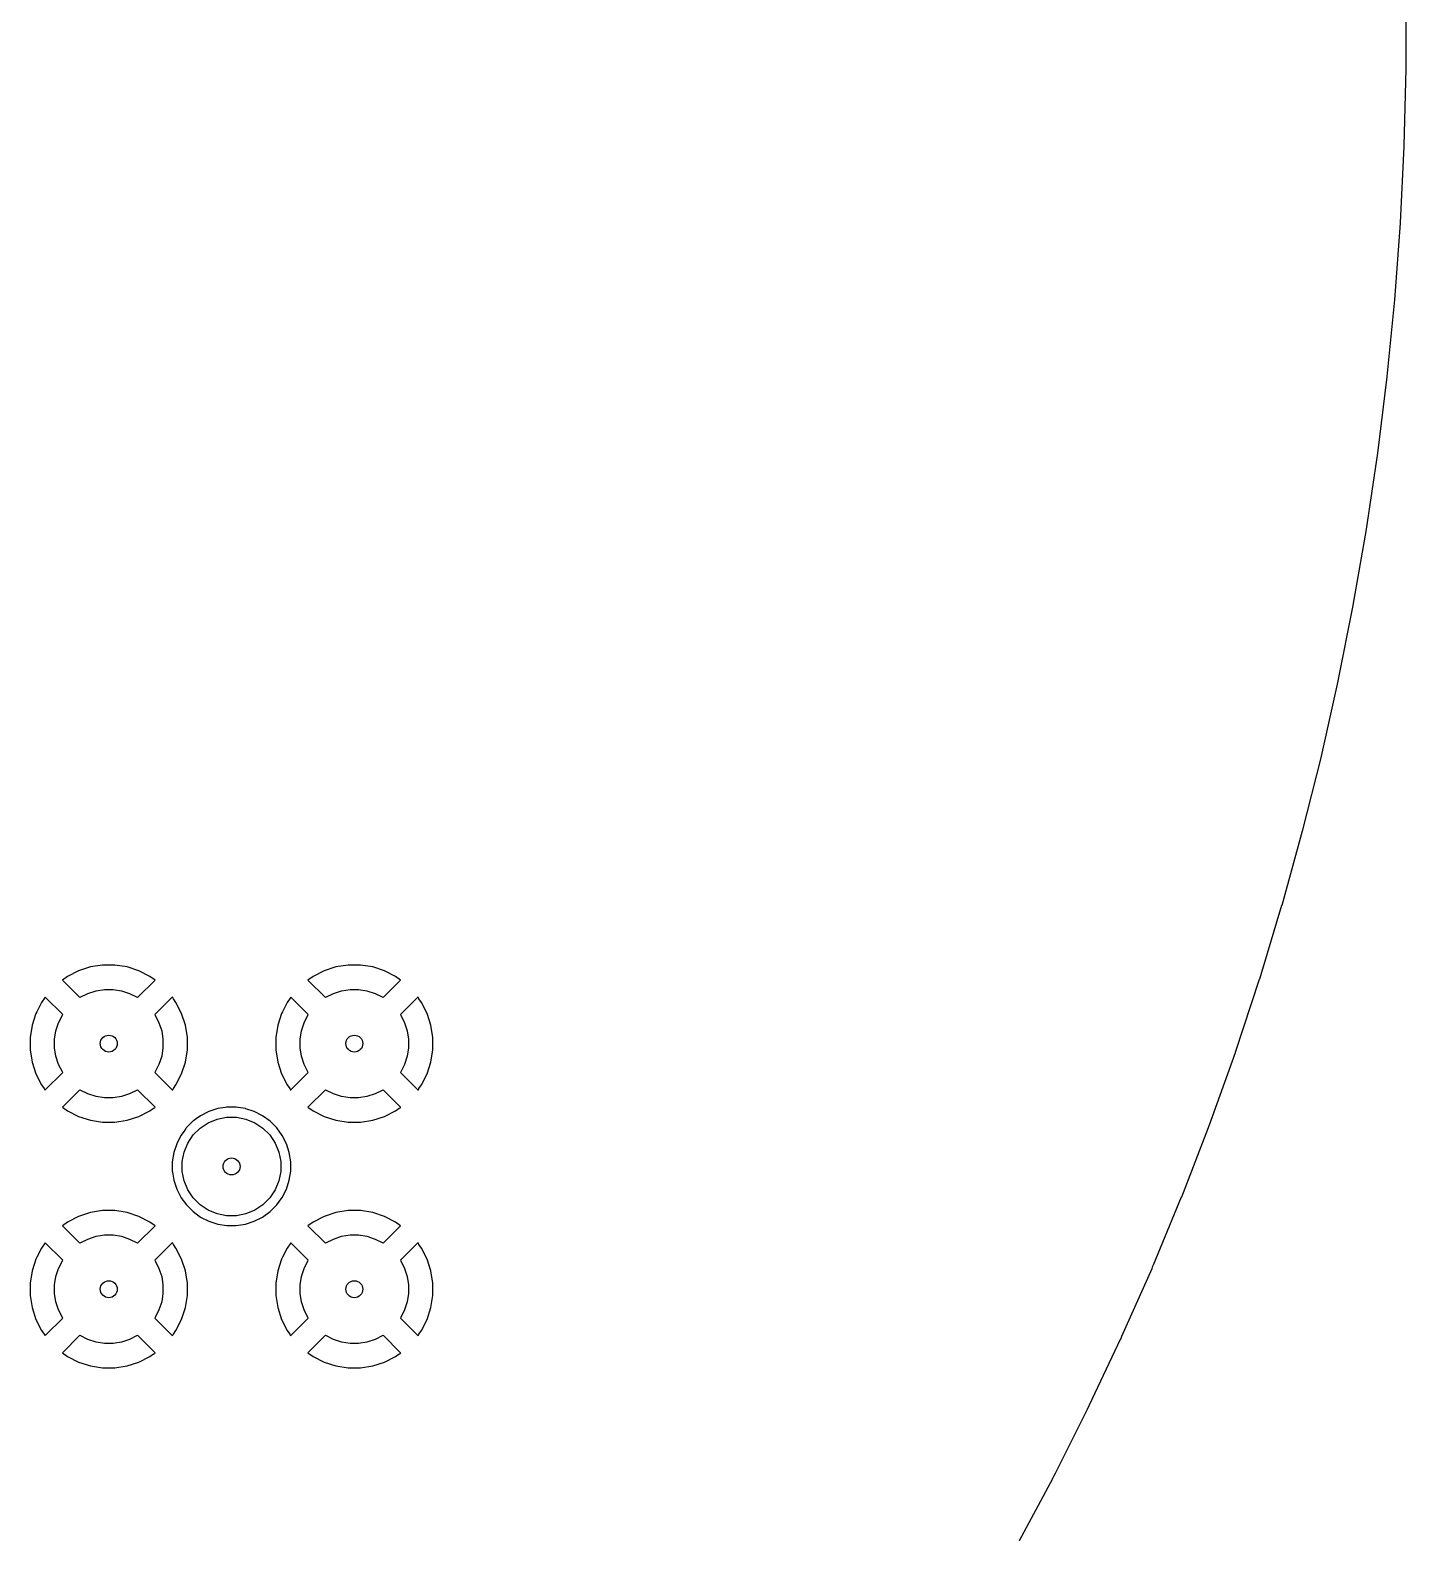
# Model space of a CAD drawing. Header units: inches. Extents: x -2.56 to 2.56, y -2.56 to 2.56.
# Drawn here: x 1.439 to 2.559, y -1.23 to 0 of the extents above; entities that cross this region are included whole.
import ezdxf

# ---------------------------------------------------------------- set-up
doc = ezdxf.new("R2010")
doc.units = ezdxf.units.IN
doc.header["$MEASUREMENT"] = 0
doc.layers.add('BLACK', color=250, linetype='CONTINUOUS')

msp = doc.modelspace()

# ---------------------------------------------------------------- linework, layer by layer
at = {"layer": 'BLACK', "linetype": 'CONTINUOUS'}
for p, q in [((2.5588, 0.0313), (2.5588, -0.0313)), ((2.5588, -0.0315), (2.5573, -0.0941)), ((2.5588, -0.0313), (2.5588, -0.0314)), ((2.5588, -0.0314), (2.5588, -0.0314)), ((2.5588, -0.0314), (2.5588, -0.0315)), ((2.5573, -0.0943), (2.5542, -0.1568)), ((2.5573, -0.0941), (2.5573, -0.0942)), ((2.5573, -0.0942), (2.5573, -0.0942)), ((2.5573, -0.0942), (2.5573, -0.0943)), ((2.5542, -0.157), (2.5496, -0.2195)), ((2.5542, -0.1568), (2.5542, -0.1569)), ((2.5542, -0.1569), (2.5542, -0.157)), ((2.5542, -0.157), (2.5542, -0.157)), ((2.5496, -0.2196), (2.5435, -0.282)), ((2.5496, -0.2195), (2.5496, -0.2195)), ((2.5496, -0.2195), (2.5496, -0.2196)), ((2.5496, -0.2196), (2.5496, -0.2196)), ((2.5434, -0.2822), (2.5358, -0.3443)), ((2.5435, -0.282), (2.5434, -0.282)), ((2.5434, -0.282), (2.5434, -0.2821)), ((2.5434, -0.2821), (2.5434, -0.2822)), ((2.5358, -0.3443), (2.5358, -0.3444)), ((2.5358, -0.3444), (2.5358, -0.3444)), ((2.5357, -0.3445), (2.5266, -0.4064)), ((2.5358, -0.3444), (2.5357, -0.3445)), ((2.5265, -0.4066), (2.5158, -0.4683)), ((2.5266, -0.4064), (2.5265, -0.4065)), ((2.5265, -0.4065), (2.5265, -0.4066)), ((2.5265, -0.4066), (2.5265, -0.4066)), ((2.5158, -0.4685), (2.5036, -0.5299)), ((2.5158, -0.4683), (2.5158, -0.4684)), ((2.5158, -0.4684), (2.5158, -0.4684)), ((2.5158, -0.4684), (2.5158, -0.4685)), ((2.5035, -0.5301), (2.4898, -0.5912)), ((2.5036, -0.53), (2.5035, -0.53)), ((2.5035, -0.53), (2.5035, -0.5301)), ((2.5036, -0.5299), (2.5036, -0.53)), ((2.4898, -0.5914), (2.4745, -0.6521)), ((2.4898, -0.5912), (2.4898, -0.5913)), ((2.4898, -0.5913), (2.4898, -0.5913)), ((2.4898, -0.5913), (2.4898, -0.5914)), ((2.4745, -0.6523), (2.4578, -0.7127)), ((2.4745, -0.6521), (2.4745, -0.6522)), ((2.4745, -0.6522), (2.4745, -0.6522)), ((2.4745, -0.6522), (2.4745, -0.6523)), ((2.4577, -0.7128), (2.4396, -0.7728)), ((2.4578, -0.7128), (2.4577, -0.7128)), ((2.4578, -0.7127), (2.4578, -0.7127)), ((2.4578, -0.7127), (2.4578, -0.7128)), ((1.4975, -0.7612), (1.4875, -0.7628)), ((1.5075, -0.7612), (1.4975, -0.7612)), ((1.4975, -0.7612), (1.4975, -0.7612)), ((1.5175, -0.7628), (1.5075, -0.7612)), ((1.5075, -0.7612), (1.5075, -0.7612)), ((1.6975, -0.7612), (1.6875, -0.7628)), ((1.7075, -0.7612), (1.6975, -0.7612)), ((1.6975, -0.7612), (1.6975, -0.7612)), ((1.7175, -0.7628), (1.7075, -0.7612)), ((1.7075, -0.7612), (1.7075, -0.7612)), ((1.469, -0.7705), (1.4647, -0.7735)), ((1.4647, -0.7735), (1.4647, -0.7735)), ((1.4647, -0.7735), (1.4647, -0.7735)), ((1.4647, -0.7735), (1.4789, -0.7877)), ((1.4779, -0.7659), (1.469, -0.7705)), ((1.4875, -0.7628), (1.4779, -0.7659)), ((1.527, -0.7659), (1.5175, -0.7628)), ((1.526, -0.7877), (1.5402, -0.7735)), ((1.536, -0.7705), (1.527, -0.7659)), ((1.527, -0.7659), (1.527, -0.7659)), ((1.527, -0.7659), (1.527, -0.7659)), ((1.527, -0.7659), (1.527, -0.7659)), ((1.5402, -0.7735), (1.536, -0.7705)), ((1.669, -0.7705), (1.6647, -0.7735)), ((1.6647, -0.7735), (1.6647, -0.7735)), ((1.6647, -0.7735), (1.6647, -0.7735)), ((1.6647, -0.7735), (1.6789, -0.7877)), ((1.6779, -0.7659), (1.669, -0.7705)), ((1.6875, -0.7628), (1.6779, -0.7659)), ((1.727, -0.7659), (1.7175, -0.7628)), ((1.726, -0.7877), (1.7402, -0.7735)), ((1.736, -0.7705), (1.727, -0.7659)), ((1.727, -0.7659), (1.727, -0.7659)), ((1.727, -0.7659), (1.727, -0.7659)), ((1.727, -0.7659), (1.727, -0.7659)), ((1.7402, -0.7735), (1.736, -0.7705)), ((2.4395, -0.7729), (2.4199, -0.8324)), ((2.4396, -0.7728), (2.4395, -0.7729)), ((2.4395, -0.7729), (2.4395, -0.7729)), ((2.4396, -0.7728), (2.4396, -0.7728)), ((1.4793, -0.7874), (1.4855, -0.7843)), ((1.4855, -0.7843), (1.4921, -0.7821)), ((1.4921, -0.7821), (1.499, -0.781)), ((1.499, -0.781), (1.506, -0.781)), ((1.506, -0.781), (1.5128, -0.7821)), ((1.5128, -0.7821), (1.5194, -0.7843)), ((1.5194, -0.7843), (1.5256, -0.7874)), ((1.6793, -0.7874), (1.6855, -0.7843)), ((1.6855, -0.7843), (1.6921, -0.7821)), ((1.6921, -0.7821), (1.699, -0.781)), ((1.699, -0.781), (1.706, -0.781)), ((1.706, -0.781), (1.7128, -0.7821)), ((1.7128, -0.7821), (1.7194, -0.7843)), ((1.7194, -0.7843), (1.7256, -0.7874)), ((1.4439, -0.7992), (1.4432, -0.8006)), ((1.4478, -0.7917), (1.4439, -0.7992)), ((1.4508, -0.7875), (1.4478, -0.7917)), ((1.4478, -0.7917), (1.4478, -0.7917)), ((1.465, -0.8016), (1.4508, -0.7875)), ((1.4508, -0.7875), (1.4508, -0.7875)), ((1.4789, -0.7877), (1.4793, -0.7874)), ((1.5256, -0.7874), (1.526, -0.7877)), ((1.5541, -0.7875), (1.54, -0.8016)), ((1.5547, -0.7877), (1.5541, -0.7875)), ((1.5551, -0.7887), (1.5547, -0.7877)), ((1.5572, -0.7917), (1.5551, -0.7887)), ((1.5618, -0.8006), (1.5572, -0.7917)), ((1.6439, -0.7992), (1.6432, -0.8006)), ((1.6478, -0.7917), (1.6439, -0.7992)), ((1.6508, -0.7875), (1.6478, -0.7917)), ((1.6478, -0.7917), (1.6478, -0.7917)), ((1.665, -0.8016), (1.6508, -0.7875)), ((1.6508, -0.7875), (1.6508, -0.7875)), ((1.6789, -0.7877), (1.6793, -0.7874)), ((1.7256, -0.7874), (1.726, -0.7877)), ((1.7541, -0.7875), (1.74, -0.8016)), ((1.7547, -0.7877), (1.7541, -0.7875)), ((1.7551, -0.7887), (1.7547, -0.7877)), ((1.7572, -0.7917), (1.7551, -0.7887)), ((1.7618, -0.8006), (1.7572, -0.7917)), ((1.4401, -0.8102), (1.4385, -0.8202)), ((1.4432, -0.8006), (1.4401, -0.8102)), ((1.4594, -0.8149), (1.4616, -0.8082)), ((1.4616, -0.8082), (1.4647, -0.8021)), ((1.4647, -0.8021), (1.465, -0.8016)), ((1.54, -0.8016), (1.5403, -0.8021)), ((1.5403, -0.8021), (1.5434, -0.8082)), ((1.5434, -0.8082), (1.5456, -0.8149)), ((1.5649, -0.8102), (1.5618, -0.8006)), ((1.5618, -0.8006), (1.5618, -0.8006)), ((1.5665, -0.8202), (1.5649, -0.8102)), ((1.6401, -0.8102), (1.6385, -0.8202)), ((1.6432, -0.8006), (1.6401, -0.8102)), ((1.6594, -0.8149), (1.6616, -0.8082)), ((1.6616, -0.8082), (1.6647, -0.8021)), ((1.6647, -0.8021), (1.665, -0.8016)), ((1.74, -0.8016), (1.7403, -0.8021)), ((1.7403, -0.8021), (1.7434, -0.8082)), ((1.7434, -0.8082), (1.7456, -0.8149)), ((1.7649, -0.8102), (1.7618, -0.8006)), ((1.7618, -0.8006), (1.7618, -0.8006)), ((1.7665, -0.8202), (1.7649, -0.8102)), ((1.4385, -0.8202), (1.4385, -0.8302)), ((1.4583, -0.8217), (1.4594, -0.8149)), ((1.4583, -0.8287), (1.4583, -0.8217)), ((1.5456, -0.8149), (1.5466, -0.8217)), ((1.5466, -0.8217), (1.5466, -0.8287)), ((1.5665, -0.8302), (1.5665, -0.8202)), ((1.5665, -0.8202), (1.5665, -0.8202)), ((1.6385, -0.8202), (1.6385, -0.8302)), ((1.6583, -0.8217), (1.6594, -0.8149)), ((1.6583, -0.8287), (1.6583, -0.8217)), ((1.7456, -0.8149), (1.7466, -0.8217)), ((1.7466, -0.8217), (1.7466, -0.8287)), ((1.7665, -0.8302), (1.7665, -0.8202)), ((1.4385, -0.8302), (1.4401, -0.8402)), ((1.4594, -0.8355), (1.4583, -0.8287)), ((1.4616, -0.8421), (1.4594, -0.8355)), ((1.5456, -0.8355), (1.5434, -0.8421)), ((1.5466, -0.8287), (1.5456, -0.8355)), ((1.5649, -0.8402), (1.5665, -0.8302)), ((1.6385, -0.8302), (1.6401, -0.8402)), ((1.6594, -0.8355), (1.6583, -0.8287)), ((1.6616, -0.8421), (1.6594, -0.8355)), ((1.7456, -0.8355), (1.7434, -0.8421)), ((1.7466, -0.8287), (1.7456, -0.8355)), ((1.7649, -0.8402), (1.7665, -0.8302)), ((2.4198, -0.8326), (2.3987, -0.8915)), ((2.4199, -0.8325), (2.4198, -0.8325)), ((2.4198, -0.8325), (2.4198, -0.8326)), ((2.4199, -0.8324), (2.4199, -0.8325)), ((1.4401, -0.8402), (1.4432, -0.8498)), ((1.4647, -0.8483), (1.4616, -0.8421)), ((1.465, -0.8487), (1.4647, -0.8483)), ((1.5403, -0.8483), (1.54, -0.8487)), ((1.5434, -0.8421), (1.5403, -0.8483)), ((1.5618, -0.8498), (1.5649, -0.8402)), ((1.6401, -0.8402), (1.6432, -0.8498)), ((1.6647, -0.8483), (1.6616, -0.8421)), ((1.665, -0.8487), (1.6647, -0.8483)), ((1.7403, -0.8483), (1.74, -0.8487)), ((1.7434, -0.8421), (1.7403, -0.8483)), ((1.7618, -0.8498), (1.7649, -0.8402)), ((1.4432, -0.8498), (1.4432, -0.8498)), ((1.4432, -0.8498), (1.4432, -0.8498)), ((1.4432, -0.8498), (1.4432, -0.8498)), ((1.4432, -0.8498), (1.4478, -0.8587)), ((1.4478, -0.8587), (1.4499, -0.8617)), ((1.4508, -0.8629), (1.465, -0.8487)), ((1.54, -0.8487), (1.5541, -0.8629)), ((1.5551, -0.8617), (1.5572, -0.8587)), ((1.5572, -0.8587), (1.5618, -0.8498)), ((1.5618, -0.8498), (1.5618, -0.8498)), ((1.6432, -0.8498), (1.6432, -0.8498)), ((1.6432, -0.8498), (1.6432, -0.8498)), ((1.6432, -0.8498), (1.6432, -0.8498)), ((1.6432, -0.8498), (1.6478, -0.8587)), ((1.6478, -0.8587), (1.6499, -0.8617)), ((1.6508, -0.8629), (1.665, -0.8487)), ((1.74, -0.8487), (1.7541, -0.8629)), ((1.7551, -0.8617), (1.7572, -0.8587)), ((1.7572, -0.8587), (1.7618, -0.8498)), ((1.7618, -0.8498), (1.7618, -0.8498)), ((1.4499, -0.8617), (1.4503, -0.8627)), ((1.4503, -0.8627), (1.4508, -0.8629)), ((1.4789, -0.8627), (1.4647, -0.8769)), ((1.4793, -0.863), (1.4789, -0.8627)), ((1.4855, -0.8661), (1.4793, -0.863)), ((1.4921, -0.8683), (1.4855, -0.8661)), ((1.499, -0.8694), (1.4921, -0.8683)), ((1.506, -0.8694), (1.499, -0.8694)), ((1.5128, -0.8683), (1.506, -0.8694)), ((1.5194, -0.8661), (1.5128, -0.8683)), ((1.5256, -0.863), (1.5194, -0.8661)), ((1.526, -0.8627), (1.5256, -0.863)), ((1.5402, -0.8769), (1.526, -0.8627)), ((1.5541, -0.8629), (1.5547, -0.8627)), ((1.5541, -0.8629), (1.5541, -0.8629)), ((1.5541, -0.8629), (1.5541, -0.8629)), ((1.5541, -0.8629), (1.5541, -0.8629)), ((1.5547, -0.8627), (1.5549, -0.8619)), ((1.5549, -0.8619), (1.5551, -0.8617)), ((1.6499, -0.8617), (1.6503, -0.8627)), ((1.6503, -0.8627), (1.6508, -0.8629)), ((1.6789, -0.8627), (1.6647, -0.8769)), ((1.6793, -0.863), (1.6789, -0.8627)), ((1.6855, -0.8661), (1.6793, -0.863)), ((1.6921, -0.8683), (1.6855, -0.8661)), ((1.699, -0.8694), (1.6921, -0.8683)), ((1.706, -0.8694), (1.699, -0.8694)), ((1.7128, -0.8683), (1.706, -0.8694)), ((1.7194, -0.8661), (1.7128, -0.8683)), ((1.7256, -0.863), (1.7194, -0.8661)), ((1.726, -0.8627), (1.7256, -0.863)), ((1.7402, -0.8769), (1.726, -0.8627)), ((1.7541, -0.8629), (1.7547, -0.8627)), ((1.7541, -0.8629), (1.7541, -0.8629)), ((1.7541, -0.8629), (1.7541, -0.8629)), ((1.7541, -0.8629), (1.7541, -0.8629)), ((1.7547, -0.8627), (1.7549, -0.8619)), ((1.7549, -0.8619), (1.7551, -0.8617)), ((1.4647, -0.8769), (1.4647, -0.8769)), ((1.4647, -0.8769), (1.4647, -0.8769)), ((1.4647, -0.8769), (1.469, -0.8799)), ((1.469, -0.8799), (1.4779, -0.8845)), ((1.4779, -0.8845), (1.4779, -0.8845)), ((1.4779, -0.8845), (1.4875, -0.8876)), ((1.5175, -0.8876), (1.527, -0.8845)), ((1.527, -0.8845), (1.536, -0.8799)), ((1.527, -0.8845), (1.527, -0.8845)), ((1.536, -0.8799), (1.5389, -0.8778)), ((1.5389, -0.8778), (1.54, -0.8774)), ((1.54, -0.8774), (1.5402, -0.8769)), ((1.5772, -0.8839), (1.5737, -0.8865)), ((1.584, -0.8805), (1.5772, -0.8839)), ((1.5912, -0.8781), (1.584, -0.8805)), ((1.5908, -0.8866), (1.5985, -0.885)), ((1.5973, -0.8772), (1.5912, -0.8781)), ((1.5987, -0.8769), (1.5973, -0.8772)), ((1.5973, -0.8772), (1.5973, -0.8772)), ((1.5985, -0.885), (1.6064, -0.885)), ((1.6063, -0.8769), (1.5987, -0.8769)), ((1.5987, -0.8769), (1.5987, -0.8769)), ((1.6076, -0.8772), (1.6063, -0.8769)), ((1.6063, -0.8769), (1.6063, -0.8769)), ((1.6064, -0.885), (1.6142, -0.8866)), ((1.608, -0.8772), (1.6076, -0.8772)), ((1.6138, -0.8781), (1.608, -0.8772)), ((1.6141, -0.8783), (1.6138, -0.8781)), ((1.6138, -0.8781), (1.6138, -0.8781)), ((1.621, -0.8805), (1.6141, -0.8783)), ((1.6141, -0.8783), (1.6141, -0.8783)), ((1.6278, -0.8839), (1.621, -0.8805)), ((1.6339, -0.8884), (1.6278, -0.8839)), ((1.6647, -0.8769), (1.6647, -0.8769)), ((1.6647, -0.8769), (1.6647, -0.8769)), ((1.6647, -0.8769), (1.669, -0.8799)), ((1.669, -0.8799), (1.6779, -0.8845)), ((1.6779, -0.8845), (1.6779, -0.8845)), ((1.6779, -0.8845), (1.6875, -0.8876)), ((1.7175, -0.8876), (1.727, -0.8845)), ((1.727, -0.8845), (1.736, -0.8799)), ((1.727, -0.8845), (1.727, -0.8845)), ((1.736, -0.8799), (1.7389, -0.8778)), ((1.7389, -0.8778), (1.74, -0.8774)), ((1.74, -0.8774), (1.7402, -0.8769)), ((1.4875, -0.8876), (1.4975, -0.8892)), ((1.4975, -0.8892), (1.5075, -0.8892)), ((1.5075, -0.8892), (1.5175, -0.8876)), ((1.5075, -0.8892), (1.5075, -0.8892)), ((1.5638, -0.8964), (1.5612, -0.8999)), ((1.5653, -0.8942), (1.5638, -0.8964)), ((1.5655, -0.8939), (1.5653, -0.8942)), ((1.5712, -0.8882), (1.5655, -0.8939)), ((1.5715, -0.8881), (1.5712, -0.8882)), ((1.5713, -0.8996), (1.5769, -0.894)), ((1.5737, -0.8865), (1.5715, -0.8881)), ((1.5769, -0.894), (1.5835, -0.8896)), ((1.5835, -0.8896), (1.5908, -0.8866)), ((1.6142, -0.8866), (1.6215, -0.8896)), ((1.6215, -0.8896), (1.6281, -0.894)), ((1.6281, -0.894), (1.6337, -0.8996)), ((1.6393, -0.8938), (1.6339, -0.8884)), ((1.6438, -0.8999), (1.6393, -0.8938)), ((1.6875, -0.8876), (1.6975, -0.8892)), ((1.6975, -0.8892), (1.7075, -0.8892)), ((1.7075, -0.8892), (1.7175, -0.8876)), ((1.7075, -0.8892), (1.7075, -0.8892)), ((2.3987, -0.8917), (2.3761, -0.9501)), ((2.3987, -0.8915), (2.3987, -0.8916)), ((2.3987, -0.8916), (2.3987, -0.8916)), ((2.3987, -0.8916), (2.3987, -0.8917)), ((1.5578, -0.9067), (1.5554, -0.9139)), ((1.5612, -0.8999), (1.5578, -0.9067)), ((1.5639, -0.9135), (1.5669, -0.9062)), ((1.5669, -0.9062), (1.5713, -0.8996)), ((1.6337, -0.8996), (1.6381, -0.9062)), ((1.6381, -0.9062), (1.6411, -0.9135)), ((1.6472, -0.9067), (1.6438, -0.8999)), ((1.6495, -0.9139), (1.6472, -0.9067)), ((1.5554, -0.9139), (1.5542, -0.9214)), ((1.5542, -0.9214), (1.5542, -0.9214)), ((1.5542, -0.9214), (1.5542, -0.9214)), ((1.5542, -0.9214), (1.5542, -0.929)), ((1.5623, -0.9212), (1.5639, -0.9135)), ((1.5623, -0.9292), (1.5623, -0.9212)), ((1.6411, -0.9135), (1.6426, -0.9212)), ((1.6426, -0.9212), (1.6426, -0.9292)), ((1.6507, -0.9214), (1.6495, -0.9139)), ((1.6507, -0.929), (1.6507, -0.9214)), ((1.5542, -0.929), (1.5543, -0.9295)), ((1.5543, -0.9295), (1.5544, -0.9298)), ((1.5544, -0.9298), (1.5544, -0.9298)), ((1.5544, -0.9298), (1.5554, -0.9365)), ((1.5639, -0.9369), (1.5623, -0.9292)), ((1.6426, -0.9292), (1.6411, -0.9369)), ((1.6495, -0.9365), (1.6507, -0.929)), ((1.5554, -0.9365), (1.5554, -0.9365)), ((1.5554, -0.9365), (1.5554, -0.9365)), ((1.5554, -0.9365), (1.5578, -0.9437)), ((1.5578, -0.9437), (1.5611, -0.9502)), ((1.5669, -0.9442), (1.5639, -0.9369)), ((1.5713, -0.9508), (1.5669, -0.9442)), ((1.6381, -0.9442), (1.6337, -0.9508)), ((1.6411, -0.9369), (1.6381, -0.9442)), ((1.6438, -0.9505), (1.6472, -0.9437)), ((1.6472, -0.9437), (1.6495, -0.9365)), ((1.5611, -0.9502), (1.5612, -0.9505)), ((1.5612, -0.9505), (1.5657, -0.9566)), ((1.5657, -0.9566), (1.5711, -0.962)), ((1.5769, -0.9564), (1.5713, -0.9508)), ((1.5835, -0.9608), (1.5769, -0.9564)), ((1.6281, -0.9564), (1.6215, -0.9608)), ((1.6337, -0.9508), (1.6281, -0.9564)), ((1.6339, -0.962), (1.6393, -0.9566)), ((1.6393, -0.9566), (1.6438, -0.9505)), ((2.376, -0.9503), (2.3589, -0.9917)), ((2.3761, -0.9502), (2.376, -0.9503)), ((2.3761, -0.9501), (2.3761, -0.9502)), ((2.3761, -0.9502), (2.3761, -0.9502)), ((1.469, -0.9705), (1.4647, -0.9735)), ((1.4779, -0.9659), (1.469, -0.9705)), ((1.4875, -0.9628), (1.4779, -0.9659)), ((1.4975, -0.9612), (1.4875, -0.9628)), ((1.5075, -0.9612), (1.4975, -0.9612)), ((1.4975, -0.9612), (1.4975, -0.9612)), ((1.5175, -0.9628), (1.5075, -0.9612)), ((1.5075, -0.9612), (1.5075, -0.9612)), ((1.527, -0.9659), (1.5175, -0.9628)), ((1.536, -0.9705), (1.527, -0.9659)), ((1.527, -0.9659), (1.527, -0.9659)), ((1.527, -0.9659), (1.527, -0.9659)), ((1.527, -0.9659), (1.527, -0.9659)), ((1.5402, -0.9735), (1.536, -0.9705)), ((1.5711, -0.962), (1.5772, -0.9665)), ((1.5772, -0.9665), (1.584, -0.9699)), ((1.5908, -0.9638), (1.5835, -0.9608)), ((1.584, -0.9699), (1.5912, -0.9723)), ((1.5985, -0.9654), (1.5908, -0.9638)), ((1.6064, -0.9654), (1.5985, -0.9654)), ((1.6142, -0.9638), (1.6064, -0.9654)), ((1.6138, -0.9723), (1.621, -0.9699)), ((1.6215, -0.9608), (1.6142, -0.9638)), ((1.621, -0.9699), (1.6278, -0.9665)), ((1.6278, -0.9665), (1.6339, -0.962)), ((1.669, -0.9705), (1.6647, -0.9735)), ((1.6779, -0.9659), (1.669, -0.9705)), ((1.6875, -0.9628), (1.6779, -0.9659)), ((1.6975, -0.9612), (1.6875, -0.9628)), ((1.7075, -0.9612), (1.6975, -0.9612)), ((1.6975, -0.9612), (1.6975, -0.9612)), ((1.7175, -0.9628), (1.7075, -0.9612)), ((1.7075, -0.9612), (1.7075, -0.9612)), ((1.727, -0.9659), (1.7175, -0.9628)), ((1.736, -0.9705), (1.727, -0.9659)), ((1.727, -0.9659), (1.727, -0.9659)), ((1.727, -0.9659), (1.727, -0.9659)), ((1.727, -0.9659), (1.727, -0.9659)), ((1.7402, -0.9735), (1.736, -0.9705)), ((1.4647, -0.9735), (1.4647, -0.9735)), ((1.4647, -0.9735), (1.4647, -0.9735)), ((1.4647, -0.9735), (1.4789, -0.9877)), ((1.4855, -0.9843), (1.4921, -0.9821)), ((1.4921, -0.9821), (1.499, -0.981)), ((1.499, -0.981), (1.506, -0.981)), ((1.506, -0.981), (1.5128, -0.9821)), ((1.5128, -0.9821), (1.5194, -0.9843)), ((1.526, -0.9877), (1.5402, -0.9735)), ((1.5912, -0.9723), (1.5987, -0.9734)), ((1.5987, -0.9734), (1.5987, -0.9734)), ((1.5987, -0.9734), (1.6063, -0.9734)), ((1.6063, -0.9734), (1.6138, -0.9723)), ((1.6063, -0.9734), (1.6063, -0.9734)), ((1.6647, -0.9735), (1.6647, -0.9735)), ((1.6647, -0.9735), (1.6647, -0.9735)), ((1.6647, -0.9735), (1.6789, -0.9877)), ((1.6855, -0.9843), (1.6921, -0.9821)), ((1.6921, -0.9821), (1.699, -0.981)), ((1.699, -0.981), (1.706, -0.981)), ((1.706, -0.981), (1.7128, -0.9821)), ((1.7128, -0.9821), (1.7194, -0.9843)), ((1.726, -0.9877), (1.7402, -0.9735)), ((1.4478, -0.9917), (1.4439, -0.9992)), ((1.4508, -0.9875), (1.4478, -0.9917)), ((1.4478, -0.9917), (1.4478, -0.9917)), ((1.465, -1.0016), (1.4508, -0.9875)), ((1.4508, -0.9875), (1.4508, -0.9875)), ((1.4789, -0.9877), (1.4793, -0.9874)), ((1.4793, -0.9874), (1.4855, -0.9843)), ((1.5194, -0.9843), (1.5256, -0.9874)), ((1.5256, -0.9874), (1.526, -0.9877)), ((1.5541, -0.9875), (1.54, -1.0016)), ((1.5547, -0.9877), (1.5541, -0.9875)), ((1.5551, -0.9887), (1.5547, -0.9877)), ((1.5572, -0.9917), (1.5551, -0.9887)), ((1.5618, -1.0006), (1.5572, -0.9917)), ((1.6478, -0.9917), (1.6439, -0.9992)), ((1.6508, -0.9875), (1.6478, -0.9917)), ((1.6478, -0.9917), (1.6478, -0.9917)), ((1.665, -1.0016), (1.6508, -0.9875)), ((1.6508, -0.9875), (1.6508, -0.9875)), ((1.6789, -0.9877), (1.6793, -0.9874)), ((1.6793, -0.9874), (1.6855, -0.9843)), ((1.7194, -0.9843), (1.7256, -0.9874)), ((1.7256, -0.9874), (1.726, -0.9877)), ((1.7541, -0.9875), (1.74, -1.0016)), ((1.7547, -0.9877), (1.7541, -0.9875)), ((1.7551, -0.9887), (1.7547, -0.9877)), ((1.7572, -0.9917), (1.7551, -0.9887)), ((1.7618, -1.0006), (1.7572, -0.9917)), ((2.3589, -0.9917), (2.3532, -1.0055)), ((1.4432, -1.0006), (1.4401, -1.0102)), ((1.4439, -0.9992), (1.4432, -1.0006)), ((1.4594, -1.0149), (1.4616, -1.0082)), ((1.4616, -1.0082), (1.4647, -1.0021)), ((1.4647, -1.0021), (1.465, -1.0016)), ((1.54, -1.0016), (1.5403, -1.0021)), ((1.5403, -1.0021), (1.5434, -1.0082)), ((1.5434, -1.0082), (1.5456, -1.0149)), ((1.5649, -1.0102), (1.5618, -1.0006)), ((1.5618, -1.0006), (1.5618, -1.0006)), ((1.6432, -1.0006), (1.6401, -1.0102)), ((1.6439, -0.9992), (1.6432, -1.0006)), ((1.6594, -1.0149), (1.6616, -1.0082)), ((1.6616, -1.0082), (1.6647, -1.0021)), ((1.6647, -1.0021), (1.665, -1.0016)), ((1.74, -1.0016), (1.7403, -1.0021)), ((1.7403, -1.0021), (1.7434, -1.0082)), ((1.7434, -1.0082), (1.7456, -1.0149)), ((1.7649, -1.0102), (1.7618, -1.0006)), ((1.7618, -1.0006), (1.7618, -1.0006)), ((2.3519, -1.0085), (2.3274, -1.0637)), ((2.352, -1.0084), (2.3519, -1.0085)), ((2.3519, -1.0085), (2.3519, -1.0085)), ((2.3524, -1.0073), (2.352, -1.0084)), ((2.352, -1.0084), (2.352, -1.0084)), ((2.3532, -1.0055), (2.3524, -1.0073)), ((2.3524, -1.0073), (2.3524, -1.0073)), ((2.3524, -1.0073), (2.3524, -1.0073)), ((2.3524, -1.0073), (2.3524, -1.0073)), ((1.4401, -1.0102), (1.4385, -1.0202)), ((1.4385, -1.0202), (1.4385, -1.0302)), ((1.4583, -1.0217), (1.4594, -1.0149)), ((1.5456, -1.0149), (1.5466, -1.0217)), ((1.5665, -1.0202), (1.5649, -1.0102)), ((1.5665, -1.0302), (1.5665, -1.0202)), ((1.5665, -1.0202), (1.5665, -1.0202)), ((1.6401, -1.0102), (1.6385, -1.0202)), ((1.6385, -1.0202), (1.6385, -1.0302)), ((1.6583, -1.0217), (1.6594, -1.0149)), ((1.7456, -1.0149), (1.7466, -1.0217)), ((1.7665, -1.0202), (1.7649, -1.0102)), ((1.7665, -1.0302), (1.7665, -1.0202)), ((1.4385, -1.0302), (1.4401, -1.0402)), ((1.4583, -1.0287), (1.4583, -1.0217)), ((1.4594, -1.0355), (1.4583, -1.0287)), ((1.5466, -1.0287), (1.5456, -1.0355)), ((1.5466, -1.0217), (1.5466, -1.0287)), ((1.5649, -1.0402), (1.5665, -1.0302)), ((1.6385, -1.0302), (1.6401, -1.0402)), ((1.6583, -1.0287), (1.6583, -1.0217)), ((1.6594, -1.0355), (1.6583, -1.0287)), ((1.7466, -1.0287), (1.7456, -1.0355)), ((1.7466, -1.0217), (1.7466, -1.0287)), ((1.7649, -1.0402), (1.7665, -1.0302)), ((1.4401, -1.0402), (1.4432, -1.0498)), ((1.4616, -1.0421), (1.4594, -1.0355)), ((1.4647, -1.0483), (1.4616, -1.0421)), ((1.5434, -1.0421), (1.5403, -1.0483)), ((1.5456, -1.0355), (1.5434, -1.0421)), ((1.5618, -1.0498), (1.5649, -1.0402)), ((1.6401, -1.0402), (1.6432, -1.0498)), ((1.6616, -1.0421), (1.6594, -1.0355)), ((1.6647, -1.0483), (1.6616, -1.0421)), ((1.7434, -1.0421), (1.7403, -1.0483)), ((1.7456, -1.0355), (1.7434, -1.0421)), ((1.7618, -1.0498), (1.7649, -1.0402)), ((1.4432, -1.0498), (1.4432, -1.0498)), ((1.4432, -1.0498), (1.4432, -1.0498)), ((1.4432, -1.0498), (1.4432, -1.0498)), ((1.4432, -1.0498), (1.4478, -1.0587)), ((1.4508, -1.0629), (1.465, -1.0487)), ((1.465, -1.0487), (1.4647, -1.0483)), ((1.5403, -1.0483), (1.54, -1.0487)), ((1.54, -1.0487), (1.5541, -1.0629)), ((1.5572, -1.0587), (1.5618, -1.0498)), ((1.5618, -1.0498), (1.5618, -1.0498)), ((1.6432, -1.0498), (1.6432, -1.0498)), ((1.6432, -1.0498), (1.6432, -1.0498)), ((1.6432, -1.0498), (1.6432, -1.0498)), ((1.6432, -1.0498), (1.6478, -1.0587)), ((1.6508, -1.0629), (1.665, -1.0487)), ((1.665, -1.0487), (1.6647, -1.0483)), ((1.7403, -1.0483), (1.74, -1.0487)), ((1.74, -1.0487), (1.7541, -1.0629)), ((1.7572, -1.0587), (1.7618, -1.0498)), ((1.7618, -1.0498), (1.7618, -1.0498)), ((1.4478, -1.0587), (1.4499, -1.0617)), ((1.4499, -1.0617), (1.4503, -1.0627)), ((1.4503, -1.0627), (1.4508, -1.0629)), ((1.4789, -1.0627), (1.4647, -1.0769)), ((1.4793, -1.063), (1.4789, -1.0627)), ((1.4855, -1.0661), (1.4793, -1.063)), ((1.4921, -1.0683), (1.4855, -1.0661)), ((1.499, -1.0694), (1.4921, -1.0683)), ((1.506, -1.0694), (1.499, -1.0694)), ((1.5128, -1.0683), (1.506, -1.0694)), ((1.5194, -1.0661), (1.5128, -1.0683)), ((1.5256, -1.063), (1.5194, -1.0661)), ((1.526, -1.0627), (1.5256, -1.063)), ((1.5402, -1.0769), (1.526, -1.0627)), ((1.5541, -1.0629), (1.5547, -1.0627)), ((1.5541, -1.0629), (1.5541, -1.0629)), ((1.5541, -1.0629), (1.5541, -1.0629)), ((1.5541, -1.0629), (1.5541, -1.0629)), ((1.5547, -1.0627), (1.5549, -1.0619)), ((1.5549, -1.0619), (1.5551, -1.0617)), ((1.5551, -1.0617), (1.5572, -1.0587)), ((1.6478, -1.0587), (1.6499, -1.0617)), ((1.6499, -1.0617), (1.6503, -1.0627)), ((1.6503, -1.0627), (1.6508, -1.0629)), ((1.6789, -1.0627), (1.6647, -1.0769)), ((1.6793, -1.063), (1.6789, -1.0627)), ((1.6855, -1.0661), (1.6793, -1.063)), ((1.6921, -1.0683), (1.6855, -1.0661)), ((1.699, -1.0694), (1.6921, -1.0683)), ((1.706, -1.0694), (1.699, -1.0694)), ((1.7128, -1.0683), (1.706, -1.0694)), ((1.7194, -1.0661), (1.7128, -1.0683)), ((1.7256, -1.063), (1.7194, -1.0661)), ((1.726, -1.0627), (1.7256, -1.063)), ((1.7402, -1.0769), (1.726, -1.0627)), ((1.7541, -1.0629), (1.7547, -1.0627)), ((1.7541, -1.0629), (1.7541, -1.0629)), ((1.7541, -1.0629), (1.7541, -1.0629)), ((1.7541, -1.0629), (1.7541, -1.0629)), ((1.7547, -1.0627), (1.7549, -1.0619)), ((1.7549, -1.0619), (1.7551, -1.0617)), ((1.7551, -1.0617), (1.7572, -1.0587)), ((2.3263, -1.0662), (2.301, -1.1197)), ((2.3264, -1.0661), (2.3263, -1.0662)), ((2.3274, -1.0638), (2.3264, -1.0661)), ((2.3264, -1.0661), (2.3264, -1.0661)), ((2.3264, -1.0661), (2.3264, -1.0661)), ((2.3274, -1.0637), (2.3274, -1.0638)), ((2.3274, -1.0638), (2.3274, -1.0638)), ((2.3274, -1.0638), (2.3274, -1.0638)), ((1.4647, -1.0769), (1.4647, -1.0769)), ((1.4647, -1.0769), (1.4647, -1.0769)), ((1.4647, -1.0769), (1.469, -1.0799)), ((1.469, -1.0799), (1.4779, -1.0845)), ((1.527, -1.0845), (1.536, -1.0799)), ((1.536, -1.0799), (1.5389, -1.0778)), ((1.5389, -1.0778), (1.54, -1.0774)), ((1.54, -1.0774), (1.5402, -1.0769)), ((1.6647, -1.0769), (1.6647, -1.0769)), ((1.6647, -1.0769), (1.6647, -1.0769)), ((1.6647, -1.0769), (1.669, -1.0799)), ((1.669, -1.0799), (1.6779, -1.0845)), ((1.727, -1.0845), (1.736, -1.0799)), ((1.736, -1.0799), (1.7389, -1.0778)), ((1.7389, -1.0778), (1.74, -1.0774)), ((1.74, -1.0774), (1.7402, -1.0769)), ((1.4779, -1.0845), (1.4779, -1.0845)), ((1.4779, -1.0845), (1.4875, -1.0876)), ((1.4875, -1.0876), (1.4975, -1.0892)), ((1.4975, -1.0892), (1.5075, -1.0892)), ((1.5075, -1.0892), (1.5175, -1.0876)), ((1.5075, -1.0892), (1.5075, -1.0892)), ((1.5175, -1.0876), (1.527, -1.0845)), ((1.527, -1.0845), (1.527, -1.0845)), ((1.6779, -1.0845), (1.6779, -1.0845)), ((1.6779, -1.0845), (1.6875, -1.0876)), ((1.6875, -1.0876), (1.6975, -1.0892)), ((1.6975, -1.0892), (1.7075, -1.0892)), ((1.7075, -1.0892), (1.7175, -1.0876)), ((1.7075, -1.0892), (1.7075, -1.0892)), ((1.7175, -1.0876), (1.727, -1.0845)), ((1.727, -1.0845), (1.727, -1.0845)), ((2.2993, -1.1232), (2.2732, -1.1752)), ((2.2994, -1.1232), (2.2993, -1.1232)), ((2.301, -1.1197), (2.2994, -1.1231)), ((2.2994, -1.1231), (2.2994, -1.1231)), ((2.2994, -1.1231), (2.2994, -1.1232)), ((2.301, -1.1197), (2.301, -1.1197)), ((2.271, -1.1796), (2.244, -1.23)), ((2.2718, -1.1778), (2.271, -1.1794)), ((2.271, -1.1794), (2.271, -1.1795)), ((2.271, -1.1795), (2.271, -1.1795)), ((2.271, -1.1795), (2.271, -1.1796)), ((2.2732, -1.1752), (2.2718, -1.1778)), ((2.2732, -1.1752), (2.2732, -1.1752)), ((2.2732, -1.1752), (2.2732, -1.1752)), ((2.2732, -1.1752), (2.2732, -1.1752)), ((2.244, -1.23), (2.244, -1.23)), ((2.244, -1.23), (2.244, -1.23))]:
    msp.add_line(p, q, dxfattribs=at)
at = {"layer": 'BLACK'}
for centre in [(1.5025, -0.8252), (1.7025, -0.8252), (1.6025, -0.9252), (1.5025, -1.0252), (1.7025, -1.0252)]:
    msp.add_circle(centre, 0.00689, dxfattribs=at)
at = {"layer": 'WHITE'}
for centre in [(1.5025, -0.8252), (1.7025, -0.8252), (1.6025, -0.9252), (1.5025, -1.0252), (1.7025, -1.0252)]:
    msp.add_circle(centre, 0.00689, dxfattribs=at)

doc.saveas('drawing.dxf')
